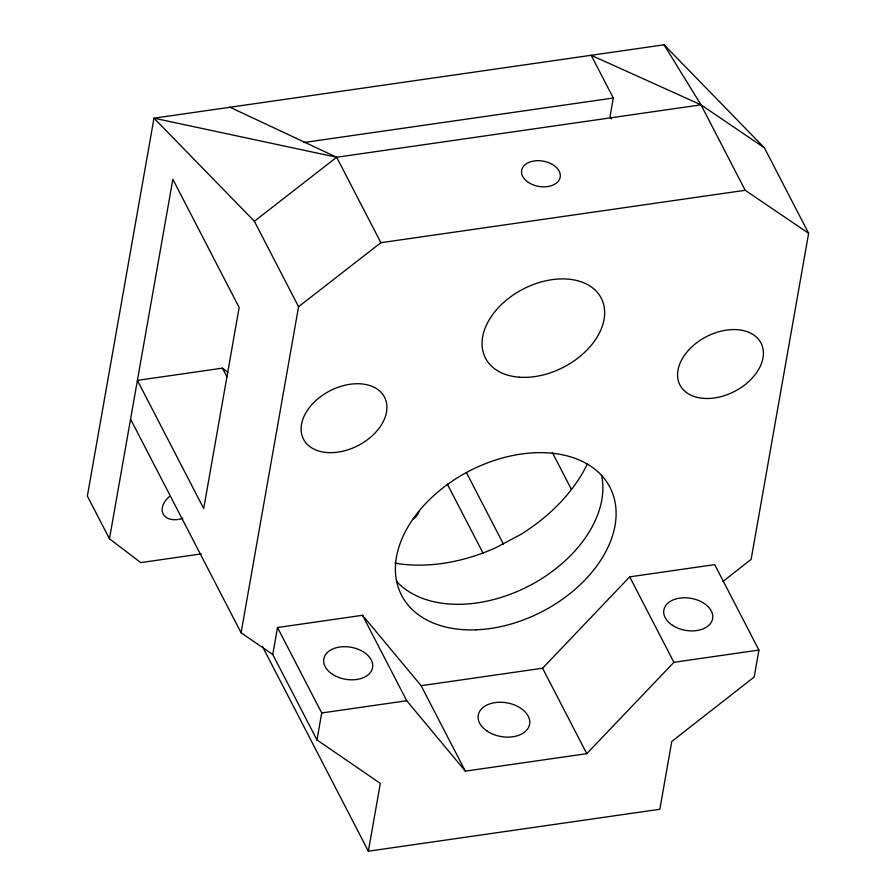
<?xml version="1.0" encoding="UTF-8"?>
<svg xmlns="http://www.w3.org/2000/svg" width="896" height="896" viewBox="0 0 896 896"><rect width="100%" height="100%" fill="white"/><g stroke="black" fill="none" stroke-linecap="round" stroke-linejoin="round"><path stroke-width="1.34" d="M201.264 553.907L140.773 562.61L109.469 538.787L172.85 179.312L239.154 307.485L203.706 508.558L137.402 380.386L222.41 368.155L227.898 372.333M272.754 654.483L277.514 627.525L362.522 615.294L421.12 685.698L542.573 668.226L629.698 576.856L714.706 564.626L758.912 650.07L754.163 677.029L671.787 741.44L659.826 809.267L368.357 851.2L380.318 783.373L316.96 739.928L272.754 654.483L241.08 632.766L298.57 306.701L254.363 221.256L153.989 118.182L87.36 496.059L109.469 538.787M316.96 739.928L321.72 712.97L277.514 627.525M722.96 581.414L751.139 559.384L808.64 233.318L764.434 147.874L700.997 104.832L591.192 55.283L613.301 98.011L610.053 116.413L611.33 118.877M362.522 615.294L406.728 700.739L465.326 771.142L586.779 753.67L673.904 662.301L758.912 650.07M254.363 221.256L336.672 157.248L700.997 104.832L745.203 190.288L808.64 233.318M298.57 306.701L380.878 242.704L745.203 190.288M764.434 147.874L664.059 44.8L153.989 118.182L336.672 157.248L380.878 242.704M303.811 142.531L613.301 98.011M321.72 712.97L406.728 700.739M229.981 107.251L336.672 157.248M664.059 44.8L700.997 104.832M629.698 576.856L673.904 662.301M552.306 452.48L571.435 489.451M466.48 472.685L503.462 544.174M447.362 484.176L483.067 553.202M542.573 668.226L586.779 753.67M421.12 685.698L465.326 771.142M222.41 368.155L226.867 376.779M262.427 646.442L368.357 851.2M130.558 419.138L241.08 632.766M418.891 511.582A26.074 17.102 10 0 1 413.235 519.12M182.773 518.314A19.555 13.194 -27.4 0 1 163.475 514.494A19.555 13.194 -27.4 0 1 169.467 496.53M587.44 463.77A144.704 97.653 -27.4 0 1 520.688 534.509L495.622 547.803A144.704 97.653 -27.4 0 1 395.013 563.125M601.563 475.317A117.331 79.173 -27.4 0 1 528.763 586.062A117.331 79.173 -27.4 0 1 396.424 581.235M487.334 731.259A26.074 17.102 10 0 0 529.402 725.2A26.074 17.102 10 0 0 495.107 702.598A26.074 17.102 10 0 0 487.334 731.259M528.472 182.448A19.555 12.824 10 0 0 560.034 177.901A19.555 12.824 10 0 0 534.307 160.944A19.555 12.824 10 0 0 528.472 182.448M476.258 629.821A117.331 79.173 -27.4 0 0 612.629 493.416A117.331 79.173 -27.4 0 0 428.411 500.696A117.331 79.173 -27.4 0 0 476.258 629.821M327.23 452.547A45.629 30.789 -27.4 0 0 386.613 403.525A45.629 30.789 -27.4 0 0 318.181 398.552A45.629 30.789 -27.4 0 0 327.23 452.547M703.707 398.384A45.629 30.789 -27.4 0 0 763.09 349.362A45.629 30.789 -27.4 0 0 694.658 344.389A45.629 30.789 -27.4 0 0 703.707 398.384M519.389 377.205A65.184 43.982 -27.4 0 0 604.218 307.171A65.184 43.982 -27.4 0 0 506.453 300.07A65.184 43.982 -27.4 0 0 519.389 377.205M672.448 625.33A24.774 16.251 10 0 0 712.421 619.573A24.774 16.251 10 0 0 679.84 598.102A24.774 16.251 10 0 0 672.448 625.33M332.405 674.251A24.774 16.251 10 0 0 372.378 668.494A24.774 16.251 10 0 0 339.786 647.024A24.774 16.251 10 0 0 332.405 674.251"/></g></svg>
